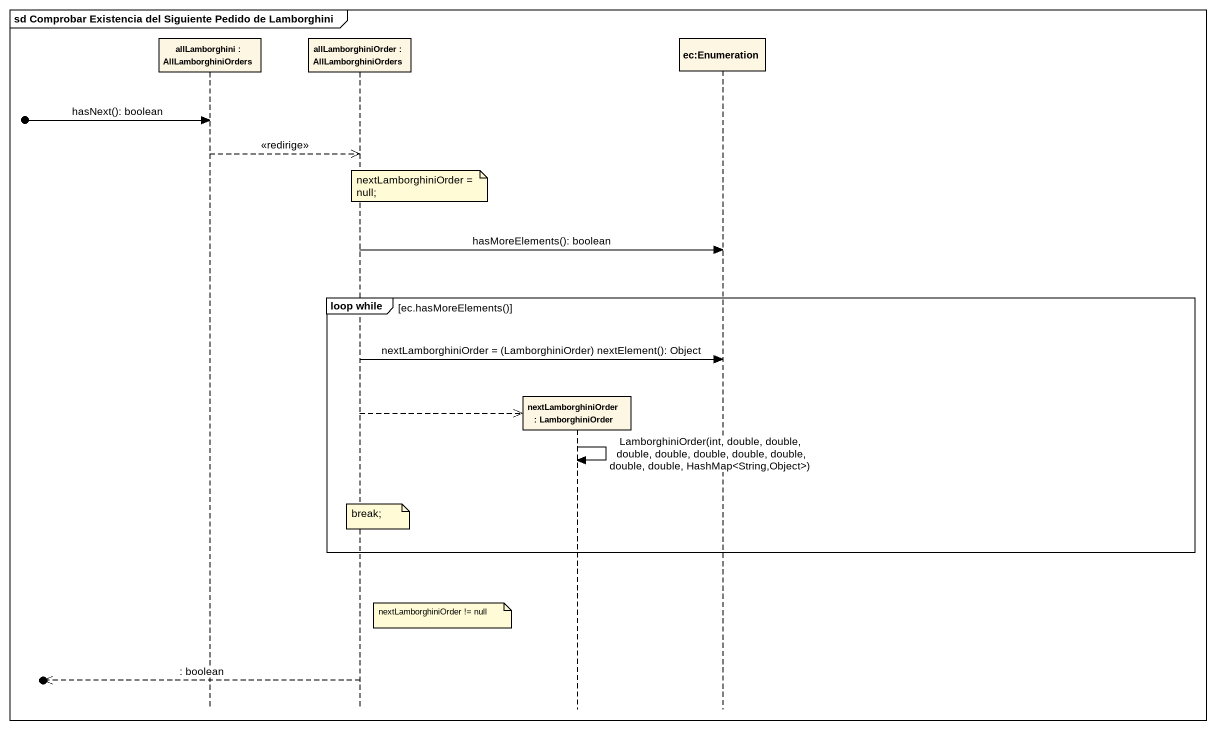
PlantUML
@startuml
mainframe sd Comprobar Existencia del Siguiente Pedido de Lamborghini
hide footbox
participant "allLamborghini : AllLamborghiniOrders" as allLamborghini
participant "allLamborghiniOrder : AllLamborghiniOrders" as allLamborghiniOrder
participant "nextLamborghiniOrder : LamborghiniOrder" as nextLamborghiniOrder
participant "ec:Enumeration" as ec_Enumeration

[o-> allLamborghini : hasNext(): boolean
allLamborghini -->> allLamborghiniOrder : <<redirige>>
note over allLamborghiniOrder : nextLamborghiniOrder = null;
allLamborghiniOrder -> ec_Enumeration : hasMoreElements(): boolean
group loop while [ec.hasMoreElements()]
  allLamborghiniOrder -> ec_Enumeration : nextLamborghiniOrder = (LamborghiniOrder) nextElement(): Object
  allLamborghiniOrder -->> nextLamborghiniOrder **
  nextLamborghiniOrder -> nextLamborghiniOrder : LamborghiniOrder(int, double, double, double, double, double, double, double, double, double, HashMap<String,Object>)
  note over allLamborghiniOrder : break;
end
note right of allLamborghiniOrder : nextLamborghiniOrder != null
[o<<-- allLamborghiniOrder : : boolean
@enduml
